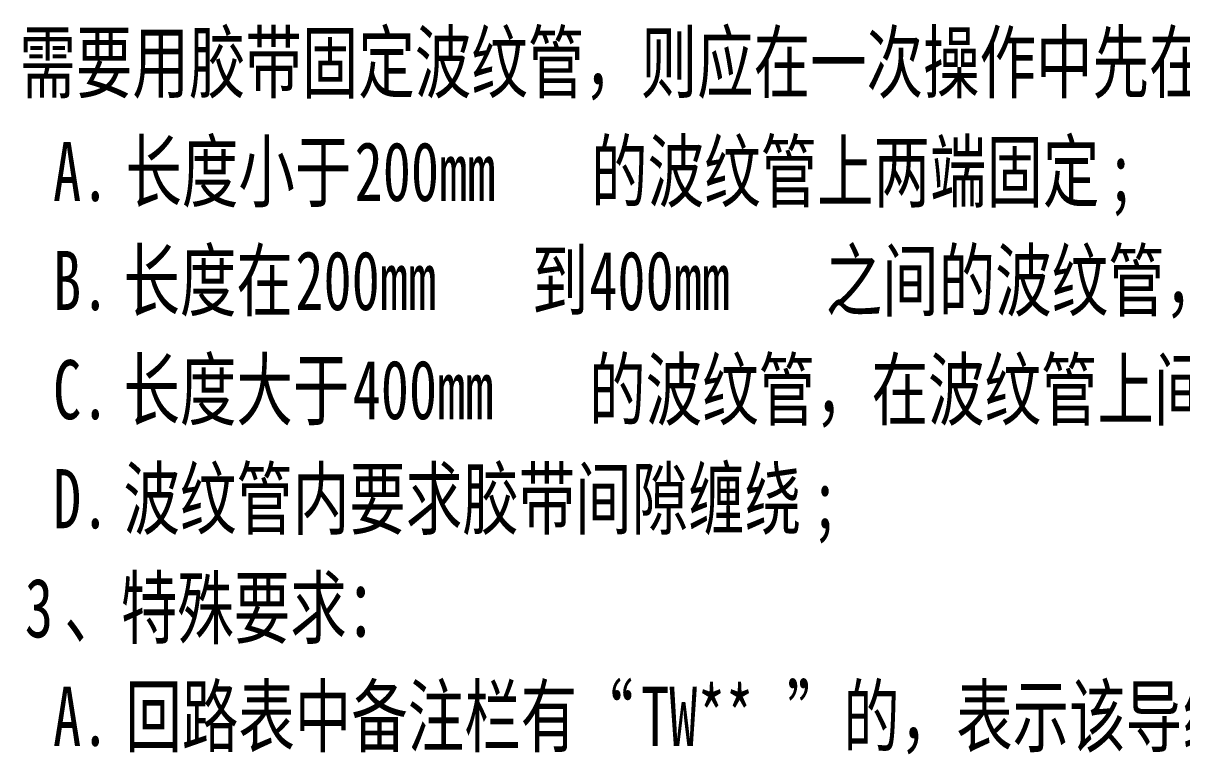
# Model space of a CAD drawing. Header units: inches. Extents: x 47316 to 59086, y 3141 to 11743.
# Drawn here: x 50295.7 to 50364.2, y 10021.3 to 10064.9 of the extents above; entities that cross this region are included whole.
import ezdxf

# ---------------------------------------------------------------- set-up
doc = ezdxf.new("R2010")
doc.units = ezdxf.units.IN
doc.header["$MEASUREMENT"] = 0
doc.styles.get("Standard").update_dxf_attribs({"font": ''})
doc.styles.get('Standard').set_extended_font_data('SimSun')

msp = doc.modelspace()

# ---------------------------------------------------------------- texts
at = {"color": 0, "lineweight": 15, "width": 0.7}
for s, p in [('需要用胶带固定波纹管，则应在一次操作中先在线束上至少缠绕两圈后继续在波纹管上缠绕两圈', (50295.466, 10060.81)), (' A.', (50295.783, 10054.352)), ('长度小于', (50301.733, 10054.352)), ('200mm', (50315.295, 10054.352)), ('的波纹管上两端固定', (50329.295, 10054.352)), (';', (50359.807, 10054.352)), ('长度在', (50301.617, 10047.895)), ('到', (50325.788, 10047.895)), ('之间的波纹管，在波纹管中心打点固定，胶带缠绕两圈', (50343.178, 10047.895)), (' B.', (50295.783, 10047.895)), ('200mm', (50311.788, 10047.895)), ('400mm', (50329.178, 10047.895)), ('长度大于', (50301.617, 10041.437)), ('的波纹管，在波纹管上间隔', (50329.178, 10041.437)), (' C.', (50295.783, 10041.437)), ('400mm', (50315.178, 10041.437)), ('波纹管内要求胶带间隙缠绕', (50301.617, 10034.98)), (' D.', (50295.783, 10034.98)), (';', (50342.3, 10034.98)), ('、特殊要求：', (50298.117, 10028.522)), ('3', (50295.783, 10028.522)), (' A.', (50295.783, 10022.102)), ('回路表中备注栏有“', (50301.733, 10022.102)), ('TW**', (50332.246, 10022.102)), ('”的，表示该导线为双绞线，同一编号为绞缠在一起；', (50340.879, 10022.102))]:
    msp.add_text(s, height=3.5, dxfattribs=at).set_placement(p)

doc.saveas('drawing.dxf')
